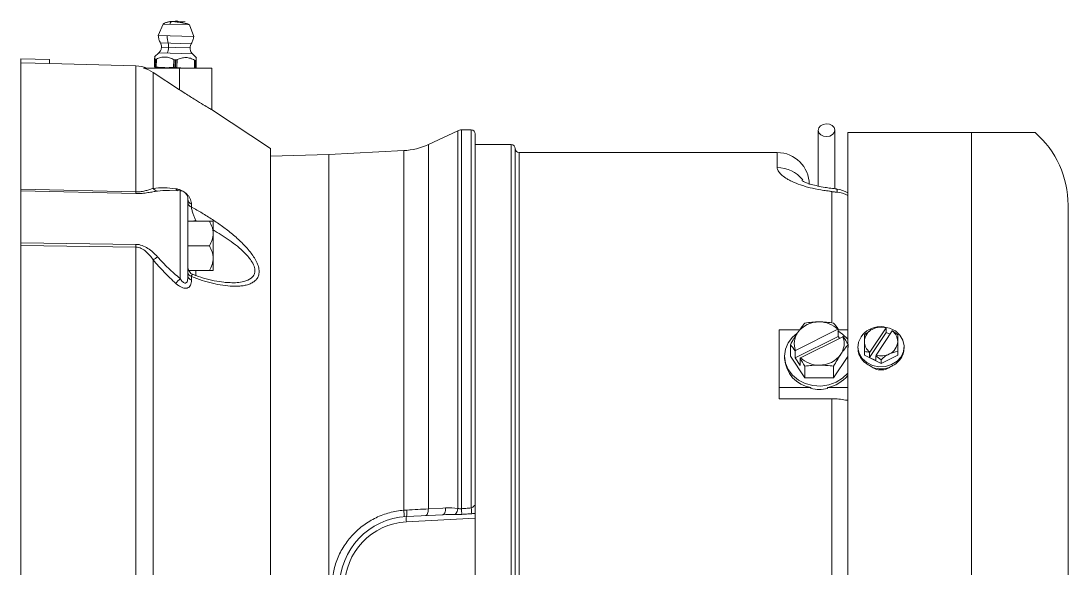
# Paper-space layout '_Back' of a CAD drawing. Header units: inches. Extents: x -10 to 13, y -4.5 to 6.2.
# Drawn here: x 5.16 to 13.03, y 0.14 to 4.25 of the extents above; entities that cross this region are included whole.
import ezdxf

# ---------------------------------------------------------------- set-up
doc = ezdxf.new("R2010")
doc.units = ezdxf.units.IN
doc.header["$MEASUREMENT"] = 0

psp = doc.layouts.new('_Back')

# ---------------------------------------------------------------- linework, layer by layer
at = {"color": 7, "linetype": 'Continuous', "lineweight": 15}
for p, q in [((6.2264, 4.2296), (6.1892, 4.1442)), ((6.4559, 4.1372), (6.4233, 4.2245)), ((6.1892, 4.1442), (6.4559, 4.1372)), ((6.1932, 4.0145), (6.1613, 3.9842)), ((5.1565, 2.9886), (5.1565, 3.9691)), ((5.3715, 3.9635), (5.1565, 3.9691)), ((5.3715, 3.9334), (5.1565, 3.939)), ((5.3715, 3.9334), (5.3715, 3.9635)), ((6.1615, 3.9675), (6.16, 3.9082)), ((6.1625, 3.9085), (6.164, 3.9652)), ((6.167, 3.9651), (6.164, 3.9652)), ((6.167, 3.9651), (6.1656, 3.9085)), ((6.1727, 3.9079), (6.1743, 3.9672)), ((6.3052, 3.9638), (6.3036, 3.9044)), ((6.3133, 3.9046), (6.3148, 3.9613)), ((6.3209, 3.9611), (6.3148, 3.9613)), ((6.3209, 3.9611), (6.3195, 3.9044)), ((6.3291, 3.9038), (6.3307, 3.9631)), ((6.4754, 3.976), (6.4452, 4.0079)), ((6.4616, 3.9597), (6.4601, 3.9003)), ((6.4672, 3.9006), (6.4687, 3.9572)), ((6.4718, 3.9572), (6.4687, 3.9572)), ((6.4718, 3.9572), (6.4703, 3.9005)), ((6.4728, 3.9), (6.4743, 3.9593)), ((6.0202, 3.9165), (5.3715, 3.9335)), ((6.0768, 3.9), (6.5915, 3.9)), ((6.1511, 2.9957), (6.1511, 3.867)), ((6.348, 3.7375), (6.1511, 3.867)), ((6.1593, 3.9051), (6.1728, 3.9022)), ((6.1625, 3.9085), (6.1656, 3.9085)), ((6.1727, 3.9023), (6.1783, 3.9)), ((6.2045, 3.9014), (6.2585, 3.9)), ((6.3195, 3.9044), (6.3133, 3.9046)), ((6.348, 3.7375), (6.348, 3.9)), ((6.4703, 3.9005), (6.4672, 3.9006)), ((6.5915, 3.5874), (6.5915, 3.9)), ((7.0315, 3.2963), (6.5887, 3.5876)), ((8.4415, 3.4294), (8.219, 3.3256)), ((8.5415, 3.435), (8.4669, 3.435)), ((8.5715, 0.6048), (8.5715, 3.405)), ((11.149, 3.4329), (11.149, 3.0126)), ((11.274, 2.9931), (11.274, 3.4329)), ((11.3715, 1.8295), (11.3715, 3.4159)), ((11.3715, 3.4159), (12.3015, 3.4159)), ((8.8415, 3.325), (8.5715, 3.325)), ((7.0315, 3.2963), (7.0315, -3.2868)), ((7.4715, 3.25), (7.0315, 3.2385)), ((8.0339, 3.2795), (7.4715, 3.25)), ((7.4715, -3.25), (7.4715, 3.25)), ((8.8715, -3.295), (8.8715, 3.295)), ((10.8415, 3.265), (8.9015, 3.265)), ((5.1565, 2.9886), (6.0202, 2.9686)), ((6.0202, 2.957), (5.1565, 2.9772)), ((5.1565, 2.9772), (5.1565, 2.5861)), ((6.3531, 2.9778), (6.272, 2.9799)), ((6.4115, 2.9178), (6.4115, 2.3373)), ((6.4385, 2.876), (6.4385, 2.8543)), ((13.0274, 2.87), (13.0274, -2.87)), ((6.5728, 2.7488), (6.4115, 2.7488)), ((6.6015, 2.7488), (6.6015, 2.3778)), ((5.1565, 2.5861), (6.0202, 2.5752)), ((5.1565, -2.566), (5.1565, 2.566)), ((6.0202, 2.5546), (5.1565, 2.566)), ((6.0202, -2.5546), (6.0202, 2.5546)), ((6.5728, 2.5633), (6.4115, 2.5633)), ((6.1511, -1.7126), (6.1511, 2.4586)), ((6.5728, 2.3778), (6.4177, 2.3778)), ((6.4385, 2.3328), (6.4385, 2.306)), ((10.8555, 1.9316), (10.8555, 1.4149)), ((11.009, 1.9316), (10.8555, 1.9316)), ((10.979, 1.7785), (11.2972, 1.9376)), ((11.3005, 1.9381), (11.3005, 1.8837)), ((11.3715, 1.9316), (11.3005, 1.9316)), ((11.4967, 1.894), (11.4967, 1.743)), ((11.5358, 1.726), (11.6608, 1.9135)), ((11.5373, 1.7652), (11.6594, 1.9482)), ((11.5841, 1.7418), (11.7061, 1.9249)), ((11.6608, 1.9488), (11.6608, 1.9135)), ((11.6608, 1.9135), (11.6891, 1.8993)), ((11.7467, 1.743), (11.7467, 1.894)), ((10.9404, 1.7349), (10.9404, 1.8215)), ((10.9758, 1.7213), (11.3005, 1.8837)), ((11.3347, 1.8813), (11.0165, 1.7222)), ((11.3103, 1.8691), (11.3005, 1.8837)), ((11.3734, 1.8035), (11.3734, 1.8215)), ((10.8969, 1.7349), (10.8969, 1.7171)), ((10.9404, 1.7349), (11.0486, 1.5725)), ((10.9758, 1.7213), (10.9758, 1.7758)), ((11.2652, 1.5725), (11.3715, 1.7321)), ((11.3715, 1.8006), (11.3734, 1.8035)), ((11.3715, -3.5959), (11.3715, 1.8006)), ((11.4477, 1.8055), (11.4477, 1.7961)), ((11.6217, 1.6805), (11.4967, 1.743)), ((11.5373, 1.7652), (11.5358, 1.7613)), ((11.5358, 1.7613), (11.5358, 1.726)), ((11.5841, 1.7418), (11.5826, 1.7379)), ((11.5826, 1.7026), (11.5826, 1.7379)), ((11.6217, 1.6805), (11.7467, 1.743)), ((11.7957, 1.7961), (11.7957, 1.8055)), ((10.9758, 1.7213), (11.0133, 1.6651)), ((11.0133, 1.7195), (11.0133, 1.6651)), ((11.0486, 1.5725), (11.0486, 1.6592)), ((11.2652, 1.5725), (11.2652, 1.6592)), ((11.5358, 1.726), (11.5826, 1.7026)), ((11.6217, 1.7065), (11.6217, 1.6805)), ((11.094, 1.4986), (10.8555, 1.4986)), ((11.0486, 1.5725), (11.2652, 1.5725)), ((11.094, 1.4914), (11.094, 1.4986)), ((11.2198, 1.4986), (11.2198, 1.4914)), ((11.3715, 1.4986), (11.2198, 1.4986)), ((10.8555, 1.4149), (11.2515, 1.4149)), ((11.2515, -3.2551), (11.2515, 1.4149)), ((11.3554, 1.4036), (11.3715, 1.4036)), ((8.5715, -0.5535), (8.5715, 0.5535)), ((8.0538, 0.5293), (8.3267, 0.5436)), ((8.5715, 0.5165), (8.0538, 0.4893))]:
    psp.add_line(p, q, dxfattribs=at)
at = {"color": 8, "linetype": 'Continuous', "lineweight": 15}
for p, q in [((6.4233, 4.2245), (6.2264, 4.2296)), ((6.4452, 4.0079), (6.1932, 4.0145)), ((6.2051, 4.0892), (6.4372, 4.0831)), ((6.4281, 4.0523), (6.2125, 4.0579)), ((6.0202, 2.9686), (6.0202, 3.9165)), ((8.4415, 0.5908), (8.4415, 3.4294)), ((8.4669, 0.5881), (8.4669, 3.435)), ((8.5415, 0.5945), (8.5415, 3.435)), ((12.3015, -3.5959), (12.3015, 3.4159)), ((8.219, 0.5871), (8.219, 3.3256)), ((8.8415, -3.325), (8.8415, 3.325)), ((8.0339, 0.5773), (8.0339, 3.2795)), ((8.9015, -3.265), (8.9015, 3.265)), ((10.8415, 3.152), (10.8415, 3.265)), ((6.3531, 2.3187), (6.3531, 2.9778)), ((11.2515, 1.9896), (11.2515, 2.9704)), ((11.2915, 2.9904), (11.2915, 2.9682)), ((6.4699, 2.3778), (6.4699, 2.3386))]:
    psp.add_line(p, q, dxfattribs=at)
at = {"color": 7, "linetype": 'Continuous', "lineweight": 15, "flags": 128}
for points in [[(11.2539, 3.4682), (11.2683, 3.453), (11.274, 3.4348), (11.2701, 3.4163), (11.2574, 3.4003), (11.2376, 3.3893), (11.2139, 3.385), (11.1898, 3.3879), (11.1691, 3.3977), (11.1547, 3.4129), (11.149, 3.4311), (11.1529, 3.4496), (11.1656, 3.4655), (11.1854, 3.4765), (11.2091, 3.4809), (11.2332, 3.4779), (11.2539, 3.4682)], [(10.9909, 1.9082), (10.9569, 1.8788), (10.9242, 1.8353), (10.9038, 1.7865), (10.8969, 1.7349), (10.9038, 1.6833), (10.9242, 1.6345), (10.9569, 1.591), (11.0003, 1.5552), (11.052, 1.5289), (11.1092, 1.5136), (11.169, 1.51), (11.2282, 1.5184), (11.2835, 1.5383), (11.3322, 1.5686), (11.3715, 1.6078), (11.3715, 1.6078)], [(11.3715, 1.862), (11.3322, 1.9012), (11.2972, 1.9245)], [(11.631, 1.956), (11.6382, 1.9555), (11.6864, 1.9454), (11.7293, 1.924), (11.7634, 1.8929), (11.7861, 1.8548), (11.7955, 1.8127), (11.7908, 1.77), (11.7724, 1.7302), (11.7418, 1.6965), (11.7014, 1.6716), (11.6546, 1.6575), (11.6052, 1.6555), (11.557, 1.6656), (11.5142, 1.6871), (11.48, 1.7181), (11.4573, 1.7562), (11.4479, 1.7983), (11.4526, 1.841), (11.471, 1.8809)], [(11.6362, 1.6398), (11.6217, 1.6387), (11.6072, 1.6398)], [(8.219, 0.5871), (8.2184, 0.577), (8.217, 0.5675), (8.2149, 0.5589), (8.2122, 0.5515), (8.2089, 0.5454), (8.2052, 0.5408), (8.2011, 0.5379), (8.1968, 0.5368)], [(8.219, 0.5871), (8.3277, 0.5928), (8.3489, 0.594)], [(8.3489, 0.594), (8.3482, 0.5839), (8.3469, 0.5744), (8.3448, 0.5658), (8.3421, 0.5583), (8.3388, 0.5522), (8.335, 0.5476), (8.331, 0.5447), (8.3267, 0.5436)]]:
    psp.add_lwpolyline(points, dxfattribs=at)
at = {"color": 7, "linetype": 'Continuous', "lineweight": 15}
for centre, radius, start, end in [((6.3243, 4.207), 0.047, 61.79515, 115.20485), ((6.0137, 3.6666), 0.25, 69.03192, 88.5), ((8.4669, 3.375), 0.06, 90, 115), ((8.5415, 3.405), 0.03, 0, 90), ((12.3015, 2.87), 0.7259, 0, 48.76047), ((8.0077, 3.7788), 0.5, 273, 295), ((8.8415, 3.295), 0.03, 0, 90), ((8.9015, 3.295), 0.03, 180, 270), ((10.8415, 3.025), 0.24, 0, 90), ((6.1915, 3.0232), 0.0489, 214.28261, 259.40116), ((11.3315, 3.2372), 0.25, 260.05607, 260.7931), ((6.5419, 2.9628), 0.5217, 179.36547, 180.63453), ((6.3515, 2.9178), 0.06, 0, 88.5), ((6.4568, 2.9176), 0.0454, 183.0814, 246.21393), ((11.2515, 2.7437), 0.25, 61.3146, 80.7931), ((11.2529, 2.7041), 0.267, 63.62094, 81.68312), ((6.4565, 2.8956), 0.0451, 183.20157, 246.50083), ((7.7025, 2.5649), 1.6823, 179.65078, 180.34922), ((5.946, 2.777), 0.3787, 302.78186, 308.63466), ((6.4715, 2.4043), 0.06, 180.00247, 249.76487), ((6.449, 2.3691), 0.0378, 187.00158, 253.86119), ((6.6774, 2.0163), 0.4434, 137.01117, 143.35045), ((6.4487, 2.3421), 0.0375, 187.25506, 254.2631), ((11.1525, 1.7982), 0.1942, 88.69497, 144.43513), ((11.1594, 1.7913), 0.201, 46.70118, 90.70913), ((11.1131, 1.8301), 0.1437, 145.65502, 201.03819), ((11.6174, 1.7759), 0.1801, 91.60734, 144.36836), ((11.6034, 1.8416), 0.1067, 114.44788, 178.17199), ((11.6686, 1.7199), 0.2446, 116.55941, 134.63618), ((11.6298, 1.8091), 0.1476, 93.14954, 118.57317), ((11.6218, 1.8113), 0.142, 74.65766, 116.15598), ((11.6183, 1.8365), 0.1201, 69.23714, 88.35213), ((11.6696, 1.9219), 0.0283, 108.18907, 111.36869), ((11.7164, 1.8985), 0.0283, 108.18907, 111.36869), ((11.6443, 1.8432), 0.1024, 1.01533, 52.8814), ((11.5787, 1.7245), 0.2387, 45.24459, 57.30334), ((11.2007, 1.8298), 0.1437, 325.65502, 21.03819), ((11.5991, 1.8468), 0.1024, 181.01533, 232.8814), ((11.64, 1.8484), 0.1067, 294.44788, 358.17199), ((11.1613, 1.8617), 0.1942, 268.69497, 324.43513), ((11.4933, 1.649), 0.1201, 69.23714, 88.35213), ((11.4537, 1.537), 0.2387, 45.24459, 57.30334), ((11.6216, 1.8787), 0.142, 254.65766, 296.15598), ((11.7936, 1.5324), 0.2446, 116.55941, 134.63618), ((11.7548, 1.6216), 0.1476, 93.14954, 118.57317), ((11.13, 1.7292), 0.2334, 182.9809, 261.13023), ((11.1544, 1.8685), 0.201, 226.70118, 270.70913), ((11.1679, 1.7565), 0.2631, 281.3877, 320.72629), ((11.6217, 1.8381), 0.1988, 251.98692, 289.50832), ((11.1569, 1.7837), 0.2989, 257.85363, 282.14637), ((7.7301, 0.5401), 0.3061, 357.735, 6.96914), ((7.9255, 0.5611), 0.1321, 346.06993, 7.64497), ((8.361, 0.6005), 0.0811, 316.95464, 353.10297), ((10.3774, 0.7609), 1.9183, 185.16969, 186.43072), ((10.3971, 0.7515), 1.8623, 184.83442, 186.17821), ((8.0815, 0), 0.53, 93, 267), ((8.0794, 0), 0.49, 93, 267), ((8.2452, 0.5093), 0.1925, 174.04331, 185.95669)]:
    psp.add_arc(centre, radius, start, end, dxfattribs=at)
at = {"color": 8, "linetype": 'Continuous', "lineweight": 15}
for centre, radius, start, end in [((10.8428, 2.9094), 0.2425, 38.33425, 90.30966), ((6.3579, 3.0113), 0.0405, 206.69508, 234.6002), ((6.4706, 2.6391), 0.1136, 90.32866, 105.01238)]:
    psp.add_arc(centre, radius, start, end, dxfattribs=at)
at = {"color": 7, "linetype": 'Continuous', "lineweight": 15}
for points, knots in [([(6.2924, 4.2499), (6.2866, 4.2497), (6.2772, 4.2494), (6.2646, 4.2472), (6.2543, 4.2448), (6.2445, 4.2417), (6.2359, 4.238), (6.2292, 4.2339), (6.2273, 4.2311), (6.2264, 4.2296)], [0, 0, 0, 0, 0.174801, 0.27938, 0.396693, 0.527527, 0.672142, 0.830077, 1, 1, 1, 1]), ([(6.2924, 4.2499), (6.2892, 4.2499), (6.2855, 4.248), (6.2794, 4.2402), (6.277, 4.2344), (6.2756, 4.2283)], [0, 0, 0, 0, 0.5, 0.5, 1, 1, 1, 1]), ([(6.4221, 4.2253), (6.4208, 4.2266), (6.418, 4.2294), (6.4024, 4.2337), (6.3802, 4.2381), (6.3556, 4.2421), (6.3329, 4.2454), (6.3146, 4.2478), (6.3011, 4.2494), (6.2951, 4.2497), (6.2924, 4.2499)], [0, 0, 0, 0, 0.137438, 0.305869, 0.466418, 0.611563, 0.737133, 0.842409, 0.929087, 1, 1, 1, 1]), ([(6.3584, 4.2481), (6.3631, 4.248), (6.3682, 4.2479), (6.3779, 4.2476), (6.3826, 4.2475), (6.3895, 4.2473), (6.3917, 4.2473), (6.391, 4.2473), (6.388, 4.2474), (6.377, 4.2476), (6.3691, 4.2478), (6.3515, 4.2483), (6.342, 4.2486), (6.3246, 4.249), (6.3166, 4.2492), (6.3029, 4.2496), (6.2972, 4.2497), (6.2924, 4.2499)], [0, 0, 0, 0, 0.125, 0.125, 0.25, 0.25, 0.375, 0.375, 0.5, 0.5, 0.625, 0.625, 0.75, 0.75, 0.875, 0.875, 1, 1, 1, 1]), ([(6.1892, 4.1442), (6.1904, 4.1346), (6.1927, 4.1154), (6.2009, 4.0979), (6.2051, 4.0892)], [0, 0, 0, 0, 0.5, 1, 1, 1, 1]), ([(6.4372, 4.0831), (6.4418, 4.0916), (6.451, 4.1086), (6.4543, 4.1277), (6.4559, 4.1372)], [0, 0, 0, 0, 0.5, 1, 1, 1, 1]), ([(6.2125, 4.0579), (6.2122, 4.0539), (6.2115, 4.0457), (6.2075, 4.034), (6.2014, 4.0232), (6.1958, 4.0172), (6.193, 4.0143)], [0, 0, 0, 0, 0.247632, 0.500116, 0.75254, 1, 1, 1, 1]), ([(6.2051, 4.0892), (6.2073, 4.0842), (6.2119, 4.0743), (6.2123, 4.0634), (6.2125, 4.0579)], [0, 0, 0, 0, 0.5, 1, 1, 1, 1]), ([(6.2562, 4.0128), (6.2591, 4.0183), (6.2617, 4.0252), (6.2652, 4.0404), (6.2662, 4.0486), (6.2664, 4.0565)], [0, 0, 0, 0, 0.5, 0.5, 1, 1, 1, 1]), ([(6.4281, 4.0523), (6.4286, 4.0577), (6.4296, 4.0686), (6.4347, 4.0783), (6.4372, 4.0831)], [0, 0, 0, 0, 0.5, 1, 1, 1, 1]), ([(6.4452, 4.0079), (6.4426, 4.0109), (6.4373, 4.0172), (6.4319, 4.0283), (6.4285, 4.0401), (6.4282, 4.0483), (6.4281, 4.0523)], [0, 0, 0, 0, 0.2475749, 0.5, 0.7524252, 1, 1, 1, 1]), ([(6.1619, 3.9836), (6.1619, 3.9821), (6.1618, 3.9801), (6.1616, 3.97), (6.1615, 3.9675)], [0, 0, 0, 0, 0.757497, 1, 1, 1, 1]), ([(6.1743, 3.9672), (6.1848, 3.9722), (6.1955, 3.9762), (6.212, 3.9803), (6.2175, 3.9813), (6.2288, 3.9827), (6.2345, 3.9829), (6.2515, 3.9825), (6.2626, 3.9805), (6.2842, 3.974), (6.2949, 3.9693), (6.3052, 3.9638)], [0, 0, 0, 0, 0.25, 0.25, 0.375, 0.375, 0.5, 0.5, 0.75, 0.75, 1, 1, 1, 1]), ([(6.3307, 3.9631), (6.3412, 3.9681), (6.3519, 3.9721), (6.3684, 3.9762), (6.3739, 3.9773), (6.3852, 3.9786), (6.3909, 3.9788), (6.4079, 3.9784), (6.419, 3.9765), (6.4406, 3.9699), (6.4513, 3.9652), (6.4616, 3.9597)], [0, 0, 0, 0, 0.25, 0.25, 0.375, 0.375, 0.5, 0.5, 0.75, 0.75, 1, 1, 1, 1]), ([(6.4743, 3.9593), (6.4746, 3.9693), (6.4749, 3.9803), (6.4748, 3.9758), (6.4748, 3.9754)], [0, 0, 0, 0, 0.909729, 1, 1, 1, 1]), ([(6.5886, 3.5874), (6.5891, 3.5871), (6.5904, 3.5864), (6.5683, 3.5994), (6.5271, 3.6241), (6.4661, 3.6616), (6.4033, 3.7014), (6.3623, 3.7282), (6.348, 3.7375)], [0, 0, 0, 0, 0.09766, 0.270549, 0.450522, 0.649728, 0.877818, 1, 1, 1, 1]), ([(12.3015, 3.4159), (12.3214, 3.4159), (12.3671, 3.4159), (12.4481, 3.4159), (12.5259, 3.4159), (12.5918, 3.4159), (12.6591, 3.4159), (12.7175, 3.4159), (12.7573, 3.4159), (12.7743, 3.4159), (12.7839, 3.4159), (12.78, 3.4159), (12.78, 3.4159)], [0, 0, 0, 0, 0.045295, 0.104076, 0.199322, 0.281355, 0.365417, 0.538729, 0.715926, 0.857605, 0.999941, 1, 1, 1, 1]), ([(11.2515, 2.9704), (11.2518, 2.9706), (11.2521, 2.9708), (11.2524, 2.9711), (11.2523, 2.9713), (11.2517, 2.9719), (11.2509, 2.9722), (11.2486, 2.9728), (11.2468, 2.9732), (11.2416, 2.9741), (11.2379, 2.9746), (11.2271, 2.9761), (11.2198, 2.977), (11.198, 2.9799), (11.1836, 2.982), (11.1411, 2.9888), (11.1137, 2.9944), (11.0749, 3.004), (11.0623, 3.0074), (11.0382, 3.0145), (11.0266, 3.0182), (10.9932, 3.0298), (10.9728, 3.038), (10.9451, 3.0511), (10.9363, 3.0555), (10.92, 3.0644), (10.9125, 3.0689), (10.8914, 3.0824), (10.8796, 3.0915), (10.8605, 3.1097), (10.8534, 3.1186), (10.8439, 3.1357), (10.8415, 3.144), (10.8415, 3.152)], [0, 0, 0, 0, 0.001953, 0.001953, 0.003906, 0.003906, 0.007812, 0.007812, 0.015625, 0.015625, 0.03125, 0.03125, 0.0625, 0.0625, 0.125, 0.125, 0.25, 0.25, 0.3125, 0.3125, 0.375, 0.375, 0.5, 0.5, 0.5625, 0.5625, 0.625, 0.625, 0.75, 0.75, 0.875, 0.875, 1, 1, 1, 1]), ([(6.0202, 2.9686), (6.0274, 2.9684), (6.0345, 2.9686), (6.0482, 2.9696), (6.0549, 2.9704), (6.0741, 2.9734), (6.0854, 2.976), (6.1066, 2.9817), (6.1164, 2.9847), (6.1345, 2.9904), (6.143, 2.9931), (6.1511, 2.9957)], [0, 0, 0, 0, 0.125, 0.125, 0.25, 0.25, 0.5, 0.5, 0.75, 0.75, 1, 1, 1, 1]), ([(6.1511, 2.9957), (6.1771, 2.9998), (6.2045, 3.0013), (6.2615, 3.0001), (6.2911, 2.9974), (6.3217, 2.9931)], [0, 0, 0, 0, 0.5, 0.5, 1, 1, 1, 1]), ([(6.3217, 2.9931), (6.3282, 2.9922), (6.3349, 2.9907), (6.3488, 2.9864), (6.3561, 2.9836), (6.3707, 2.9766), (6.3781, 2.9722), (6.3887, 2.9647), (6.3921, 2.9621), (6.3989, 2.9564), (6.4021, 2.9534), (6.4112, 2.9443), (6.4166, 2.9377), (6.4253, 2.9246), (6.4288, 2.918), (6.4366, 2.8989), (6.4385, 2.887), (6.4385, 2.876)], [0, 0, 0, 0, 0.125, 0.125, 0.25, 0.25, 0.375, 0.375, 0.4375, 0.4375, 0.5, 0.5, 0.625, 0.625, 0.75, 0.75, 1, 1, 1, 1]), ([(11.2882, 2.991), (11.2879, 2.991), (11.2811, 2.9925), (11.2661, 2.9943), (11.2369, 2.9979), (11.1947, 3.0034), (11.1447, 3.0128), (11.0974, 3.0252), (11.061, 3.0379), (11.0382, 3.048), (11.0264, 3.0548), (11.0262, 3.055), (11.0261, 3.0551)], [0, 0, 0, 0, 0.001762, 0.051035, 0.111404, 0.222992, 0.378581, 0.529464, 0.680477, 0.807837, 0.926127, 1, 1, 1, 1]), ([(6.1825, 2.9752), (6.1718, 2.9736), (6.1605, 2.9717), (6.1367, 2.9677), (6.1241, 2.9656), (6.0972, 2.9616), (6.083, 2.9598), (6.0524, 2.9572), (6.0366, 2.9566), (6.0202, 2.957)], [0, 0, 0, 0, 0.25, 0.25, 0.5, 0.5, 0.75, 0.75, 1, 1, 1, 1]), ([(11.2911, 2.9681), (11.2906, 2.9678), (11.2898, 2.9678), (11.2882, 2.9678), (11.2874, 2.9678), (11.285, 2.9678), (11.2833, 2.9679), (11.2783, 2.9682), (11.2749, 2.9684), (11.2682, 2.9689), (11.2648, 2.9691), (11.2581, 2.9697), (11.2547, 2.97), (11.2515, 2.9704)], [0, 0, 0, 0, 0.0625, 0.0625, 0.125, 0.125, 0.25, 0.25, 0.5, 0.5, 0.75, 0.75, 1, 1, 1, 1]), ([(6.4385, 2.8543), (6.4649, 2.8404), (6.4914, 2.8257), (6.5439, 2.7948), (6.5699, 2.7787), (6.6213, 2.745), (6.6468, 2.7275), (6.697, 2.6907), (6.7218, 2.6715), (6.7705, 2.6309), (6.7942, 2.6098), (6.8277, 2.5768), (6.8385, 2.5656), (6.8595, 2.5425), (6.8697, 2.5306), (6.8888, 2.5065), (6.8977, 2.4943), (6.9098, 2.4757), (6.9136, 2.4695), (6.9208, 2.4569), (6.9242, 2.4505), (6.9334, 2.4315), (6.9383, 2.419), (6.9433, 2.4005), (6.9446, 2.3943), (6.9464, 2.3824), (6.9473, 2.3709), (6.9466, 2.36), (6.945, 2.3494), (6.9437, 2.3443), (6.9389, 2.3298), (6.9341, 2.3213), (6.9222, 2.3061), (6.9149, 2.2995), (6.8989, 2.2881), (6.8901, 2.2833), (6.8711, 2.2753), (6.861, 2.2719), (6.84, 2.2667), (6.8291, 2.2647), (6.8067, 2.2617), (6.7952, 2.2608), (6.7717, 2.2599), (6.7596, 2.2599), (6.7231, 2.2612), (6.6982, 2.2636), (6.6478, 2.2711), (6.6222, 2.2762), (6.5703, 2.2887), (6.544, 2.2961), (6.4914, 2.3129), (6.465, 2.3224), (6.4385, 2.3328)], [0, 0, 0, 0, 0.0625, 0.0625, 0.125, 0.125, 0.1875, 0.1875, 0.25, 0.25, 0.3125, 0.3125, 0.34375, 0.34375, 0.375, 0.375, 0.40625, 0.40625, 0.421875, 0.421875, 0.4375, 0.4375, 0.46875, 0.46875, 0.484375, 0.484375, 0.5, 0.515625, 0.515625, 0.53125, 0.53125, 0.5625, 0.5625, 0.59375, 0.59375, 0.625, 0.625, 0.65625, 0.65625, 0.6875, 0.6875, 0.71875, 0.71875, 0.75, 0.75, 0.8125, 0.8125, 0.875, 0.875, 0.9375, 0.9375, 1, 1, 1, 1]), ([(6.4385, 2.8543), (6.4386, 2.8512), (6.439, 2.8475), (6.4404, 2.8393), (6.4413, 2.8348), (6.4446, 2.8214), (6.4474, 2.812), (6.4534, 2.7941), (6.4566, 2.7853), (6.4632, 2.7685), (6.4665, 2.7605), (6.4699, 2.7526)], [0, 0, 0, 0, 0.125, 0.125, 0.25, 0.25, 0.5, 0.5, 0.75, 0.75, 1, 1, 1, 1]), ([(6.5728, 2.7488), (6.5812, 2.7342), (6.5883, 2.7193), (6.596, 2.6962), (6.598, 2.6884), (6.6008, 2.6724), (6.6015, 2.6641), (6.6015, 2.656)], [0, 0, 0, 0, 0.5, 0.5, 0.75, 0.75, 1, 1, 1, 1]), ([(6.6015, 2.7488), (6.6015, 2.7488), (6.5986, 2.7488), (6.5909, 2.7488), (6.5878, 2.7488), (6.5808, 2.7488), (6.5769, 2.7488), (6.5728, 2.7488)], [0, 0, 0, 0, 0.5, 0.5, 0.75, 0.75, 1, 1, 1, 1]), ([(6.6015, 2.656), (6.6015, 2.6399), (6.5987, 2.624), (6.5884, 2.5927), (6.5812, 2.5778), (6.5728, 2.5633)], [0, 0, 0, 0, 0.5, 0.5, 1, 1, 1, 1]), ([(6.0202, 2.5752), (6.0366, 2.5749), (6.0523, 2.5719), (6.0829, 2.5611), (6.0971, 2.5536), (6.1241, 2.5361), (6.1368, 2.5261), (6.1605, 2.5047), (6.1718, 2.4932), (6.1825, 2.4812)], [0, 0, 0, 0, 0.25, 0.25, 0.5, 0.5, 0.75, 0.75, 1, 1, 1, 1]), ([(6.1511, 2.4586), (6.143, 2.4701), (6.1345, 2.4811), (6.1164, 2.5021), (6.1067, 2.5121), (6.0855, 2.5303), (6.0741, 2.5383), (6.0549, 2.5475), (6.0483, 2.55), (6.0346, 2.5536), (6.0274, 2.5546), (6.0202, 2.5546)], [0, 0, 0, 0, 0.25, 0.25, 0.5, 0.5, 0.75, 0.75, 0.875, 0.875, 1, 1, 1, 1]), ([(6.5728, 2.5633), (6.5812, 2.5487), (6.5883, 2.5338), (6.596, 2.5107), (6.598, 2.5029), (6.6008, 2.4869), (6.6015, 2.4786), (6.6015, 2.4705)], [0, 0, 0, 0, 0.5, 0.5, 0.75, 0.75, 1, 1, 1, 1]), ([(6.3217, 2.281), (6.2911, 2.3085), (6.2615, 2.3369), (6.2045, 2.396), (6.1771, 2.4266), (6.1511, 2.4586)], [0, 0, 0, 0, 0.5, 0.5, 1, 1, 1, 1]), ([(6.1825, 2.4812), (6.2087, 2.4517), (6.2361, 2.4236), (6.2931, 2.3696), (6.3227, 2.3437), (6.3531, 2.3187)], [0, 0, 0, 0, 0.5, 0.5, 1, 1, 1, 1]), ([(6.6015, 2.4705), (6.6015, 2.4544), (6.5987, 2.4385), (6.5884, 2.4072), (6.5812, 2.3923), (6.5728, 2.3778)], [0, 0, 0, 0, 0.5, 0.5, 1, 1, 1, 1]), ([(6.6015, 2.3778), (6.6015, 2.3778), (6.5986, 2.3778), (6.5909, 2.3778), (6.5878, 2.3778), (6.5808, 2.3778), (6.5769, 2.3778), (6.5728, 2.3778)], [0, 0, 0, 0, 0.5, 0.5, 0.75, 0.75, 1, 1, 1, 1]), ([(6.4385, 2.306), (6.4385, 2.2991), (6.438, 2.2925), (6.4358, 2.2799), (6.4341, 2.2739), (6.4288, 2.2631), (6.4254, 2.2584), (6.4166, 2.2507), (6.4114, 2.248), (6.4023, 2.2458), (6.399, 2.2454), (6.3923, 2.2452), (6.3889, 2.2455), (6.3818, 2.2466), (6.3781, 2.2474), (6.3708, 2.2497), (6.3672, 2.2511), (6.3562, 2.256), (6.3489, 2.2602), (6.335, 2.2697), (6.3282, 2.2752), (6.3217, 2.281)], [0, 0, 0, 0, 0.125, 0.125, 0.25, 0.25, 0.375, 0.375, 0.5, 0.5, 0.5625, 0.5625, 0.625, 0.625, 0.6875, 0.6875, 0.75, 0.75, 0.875, 0.875, 1, 1, 1, 1]), ([(6.3531, 2.3187), (6.3559, 2.314), (6.3589, 2.3095), (6.3653, 2.3011), (6.3688, 2.2971), (6.3763, 2.2901), (6.3803, 2.2872), (6.3866, 2.2846), (6.3887, 2.2841), (6.3929, 2.284), (6.3948, 2.2844), (6.4002, 2.2869), (6.4029, 2.2904), (6.4069, 2.2983), (6.4082, 2.3028), (6.411, 2.317), (6.4115, 2.3271), (6.4115, 2.3373)], [0, 0, 0, 0, 0.125, 0.125, 0.25, 0.25, 0.375, 0.375, 0.4375, 0.4375, 0.5, 0.5, 0.625, 0.625, 0.75, 0.75, 1, 1, 1, 1]), ([(6.7215, 2.2882), (6.7081, 2.2887), (6.6725, 2.2899), (6.6077, 2.301), (6.5307, 2.3198), (6.4772, 2.339), (6.4512, 2.3483)], [0, 0, 0, 0, 0.161767, 0.42879, 0.723195, 1, 1, 1, 1]), ([(11.1569, 1.9923), (11.1477, 1.9923), (11.1385, 1.9921), (11.1202, 1.9913), (11.1112, 1.9908), (11.0841, 1.9886), (11.0663, 1.9865), (11.0486, 1.9839)], [0, 0, 0, 0, 0.25, 0.25, 0.5, 0.5, 1, 1, 1, 1]), ([(10.9945, 1.9111), (10.9899, 1.9042), (10.9853, 1.8971), (10.9762, 1.8826), (10.9716, 1.8753), (10.9581, 1.8528), (10.9492, 1.8373), (10.9404, 1.8215)], [0, 0, 0, 0, 0.25, 0.25, 0.5, 0.5, 1, 1, 1, 1]), ([(11.3193, 1.7487), (11.3239, 1.7556), (11.3285, 1.7623), (11.3376, 1.7753), (11.3421, 1.7815), (11.3557, 1.7996), (11.3646, 1.8108), (11.3734, 1.8215)], [0, 0, 0, 0, 0.25, 0.25, 0.5, 0.5, 1, 1, 1, 1]), ([(11.4501, 1.7961), (11.4496, 1.7885), (11.4478, 1.7641), (11.4659, 1.7239), (11.4997, 1.6829), (11.532, 1.6661), (11.5474, 1.6581)], [0, 0, 0, 0, 0.133257, 0.431487, 0.729891, 1, 1, 1, 1]), ([(11.6952, 1.6578), (11.7038, 1.6618), (11.7296, 1.6739), (11.7646, 1.705), (11.7915, 1.7496), (11.7936, 1.7814), (11.7946, 1.7963)], [0, 0, 0, 0, 0.147338, 0.444336, 0.741556, 1, 1, 1, 1]), ([(11.1569, 1.6675), (11.1661, 1.6675), (11.1753, 1.6673), (11.1936, 1.6666), (11.2026, 1.666), (11.2297, 1.6638), (11.2475, 1.6617), (11.2652, 1.6592)], [0, 0, 0, 0, 0.25, 0.25, 0.5, 0.5, 1, 1, 1, 1]), ([(11.5474, 1.6581), (11.5522, 1.6539), (11.5575, 1.65), (11.5689, 1.6433), (11.575, 1.6404), (11.5938, 1.6334), (11.6075, 1.6309), (11.6282, 1.6309), (11.6349, 1.6315), (11.6483, 1.6338), (11.6549, 1.6356), (11.6676, 1.6402), (11.6736, 1.643), (11.685, 1.6497), (11.6904, 1.6536), (11.6952, 1.6578)], [0, 0, 0, 0, 0.125, 0.125, 0.25, 0.25, 0.5, 0.5, 0.625, 0.625, 0.75, 0.75, 0.875, 0.875, 1, 1, 1, 1]), ([(11.2515, 1.4149), (11.2695, 1.4149), (11.2872, 1.414), (11.3219, 1.4102), (11.339, 1.4073), (11.3554, 1.4036)], [0, 0, 0, 0, 0.5, 0.5, 1, 1, 1, 1]), ([(8.0339, -0.5773), (7.9975, -0.5742), (7.9619, -0.5678), (7.9096, -0.5536), (7.8923, -0.548), (7.8581, -0.5353), (7.8414, -0.5281), (7.7926, -0.5047), (7.7617, -0.4862), (7.7179, -0.4542), (7.7037, -0.4428), (7.6765, -0.4187), (7.6635, -0.4062), (7.6265, -0.3668), (7.6044, -0.3385), (7.5751, -0.2926), (7.566, -0.2768), (7.5495, -0.2446), (7.542, -0.2282), (7.522, -0.1781), (7.5118, -0.1434), (7.498, -0.0718), (7.4946, -0.0359), (7.4946, 0.0181), (7.4955, 0.0362), (7.499, 0.0722), (7.5016, 0.0904), (7.5119, 0.1438), (7.5221, 0.1783), (7.5421, 0.2285), (7.5496, 0.2449), (7.5663, 0.2773), (7.5754, 0.2931), (7.6045, 0.3387), (7.6267, 0.367), (7.6638, 0.4064), (7.6769, 0.4191), (7.7042, 0.4432), (7.7183, 0.4545), (7.7619, 0.4863), (7.7928, 0.5048), (7.8419, 0.5284), (7.8588, 0.5355), (7.8927, 0.5482), (7.9099, 0.5537), (7.962, 0.5678), (7.9975, 0.5742), (8.0339, 0.5773)], [0, 0, 0, 0, 0.0625, 0.0625, 0.09375, 0.09375, 0.125, 0.125, 0.1875, 0.1875, 0.21875, 0.21875, 0.25, 0.25, 0.3125, 0.3125, 0.34375, 0.34375, 0.375, 0.375, 0.4375, 0.4375, 0.5, 0.5, 0.53125, 0.53125, 0.5625, 0.5625, 0.625, 0.625, 0.65625, 0.65625, 0.6875, 0.6875, 0.75, 0.75, 0.78125, 0.78125, 0.8125, 0.8125, 0.875, 0.875, 0.90625, 0.90625, 0.9375, 0.9375, 1, 1, 1, 1]), ([(8.0565, 0.5787), (8.0847, 0.58), (8.1123, 0.5814), (8.1666, 0.5842), (8.1933, 0.5856), (8.219, 0.5871)], [0, 0, 0, 0, 0.5, 0.5, 1, 1, 1, 1]), ([(8.4415, 0.5908), (8.4453, 0.5895), (8.4493, 0.5884), (8.4578, 0.5872), (8.4624, 0.5873), (8.4669, 0.5881)], [0, 0, 0, 0, 0.5, 0.5, 1, 1, 1, 1]), ([(8.4669, 0.5881), (8.478, 0.5891), (8.4891, 0.5901), (8.5003, 0.591), (8.514, 0.5922), (8.5278, 0.5934), (8.5415, 0.5945)], [0, 0, 0, 0, 0.000851736, 0.000851736, 0.000851736, 0.001903169, 0.001903169, 0.001903169, 0.001903169]), ([(8.5457, 0.5511), (8.532, 0.5502), (8.5182, 0.5492), (8.5045, 0.5483), (8.4934, 0.5476), (8.4822, 0.5468), (8.4711, 0.5461)], [0, 0, 0, 0, 0.001049059, 0.001049059, 0.001049059, 0.001898795, 0.001898795, 0.001898795, 0.001898795]), ([(8.5415, 0.5945), (8.5461, 0.5957), (8.5498, 0.5985), (8.5564, 0.604), (8.5593, 0.607), (8.5633, 0.6106), (8.5646, 0.6117), (8.5671, 0.6132), (8.5682, 0.6136), (8.5701, 0.613), (8.5707, 0.6118), (8.5714, 0.6088), (8.5715, 0.6068), (8.5715, 0.6048)], [0, 0, 0, 0, 0.25, 0.25, 0.5, 0.5, 0.625, 0.625, 0.75, 0.75, 0.875, 0.875, 1, 1, 1, 1]), ([(8.5715, 0.5535), (8.5715, 0.5561), (8.5715, 0.5596), (8.5715, 0.5679), (8.5715, 0.5728), (8.5715, 0.583), (8.5715, 0.5885), (8.5715, 0.596), (8.5715, 0.5984), (8.5715, 0.6022), (8.5715, 0.6037), (8.5715, 0.6048)], [0, 0, 0, 0, 0.25, 0.25, 0.5, 0.5, 0.75, 0.75, 0.875, 0.875, 1, 1, 1, 1])]:
    psp.add_open_spline(points, degree=3, knots=knots, dxfattribs=at)
for points in [[(6.2559, 4.1425), (6.2563, 4.1234), (6.2588, 4.1043), (6.2631, 4.0877)], [(6.2664, 4.0565), (6.2667, 4.0672), (6.2655, 4.0783), (6.2631, 4.0877)], [(6.164, 3.9652), (6.1623, 3.9653), (6.1615, 3.9661), (6.1615, 3.9675)], [(6.1743, 3.9672), (6.1714, 3.9659), (6.1689, 3.9651), (6.167, 3.9651)], [(6.3148, 3.9613), (6.3113, 3.9614), (6.3079, 3.9623), (6.3052, 3.9638)], [(6.3307, 3.9631), (6.3278, 3.9618), (6.3245, 3.961), (6.3209, 3.9611)], [(6.4687, 3.9572), (6.4669, 3.9573), (6.4644, 3.9582), (6.4616, 3.9597)], [(6.4743, 3.9593), (6.4743, 3.9579), (6.4735, 3.9571), (6.4718, 3.9572)], [(6.1511, 3.867), (6.1281, 3.8821), (6.1034, 3.8931), (6.0768, 3.9)], [(6.1625, 3.9085), (6.1608, 3.9086), (6.16, 3.9085), (6.16, 3.9082)], [(6.1727, 3.9079), (6.1698, 3.9082), (6.1673, 3.9084), (6.1656, 3.9085)], [(6.3036, 3.9044), (6.2818, 3.903), (6.2381, 3.9018), (6.1945, 3.9053), (6.1727, 3.9079)], [(6.2452, 3.9), (6.245, 3.9001), (6.2447, 3.9003), (6.2445, 3.9004)], [(6.3133, 3.9046), (6.3099, 3.9047), (6.3066, 3.9046), (6.3036, 3.9044)], [(6.3195, 3.9044), (6.3229, 3.9043), (6.3262, 3.9041), (6.3291, 3.9038)], [(6.3693, 3.9), (6.3559, 3.9009), (6.3425, 3.9022), (6.3291, 3.9038)], [(6.4672, 3.9006), (6.4655, 3.9006), (6.463, 3.9005), (6.4601, 3.9003)], [(6.4728, 3.9), (6.4728, 3.9003), (6.4719, 3.9004), (6.4703, 3.9005)], [(5.1565, 2.9772), (5.1565, 2.9797), (5.1565, 2.9835), (5.1565, 2.9886)], [(11.2911, 2.9681), (11.2912, 2.9681), (11.2914, 2.9682), (11.2915, 2.9682)], [(5.1565, 2.566), (5.1565, 2.572), (5.1565, 2.5787), (5.1565, 2.5861)], [(11.0486, 1.9839), (11.0309, 1.9625), (11.013, 1.9388), (10.9945, 1.9111)], [(11.2652, 1.9839), (11.2297, 1.989), (11.1938, 1.9923), (11.1569, 1.9923)], [(11.3005, 1.9381), (11.2884, 1.9549), (11.2767, 1.9699), (11.2652, 1.9839)], [(11.2972, 1.9376), (11.2983, 1.9378), (11.2994, 1.938), (11.3005, 1.9381)], [(10.9758, 1.7758), (10.9637, 1.7925), (10.9519, 1.8075), (10.9404, 1.8215)], [(11.338, 1.8819), (11.3369, 1.8817), (11.3358, 1.8815), (11.3347, 1.8813)], [(11.3734, 1.8215), (11.3618, 1.8422), (11.3499, 1.8627), (11.338, 1.8819)], [(10.9758, 1.7758), (10.9769, 1.7767), (10.978, 1.7776), (10.979, 1.7785)], [(11.2652, 1.6592), (11.2829, 1.6908), (11.3008, 1.7211), (11.3193, 1.7487)], [(11.0165, 1.7222), (11.0155, 1.7213), (11.0144, 1.7204), (11.0133, 1.7195)], [(11.0486, 1.6592), (11.0371, 1.6798), (11.0252, 1.7003), (11.0133, 1.7195)], [(11.0486, 1.6592), (11.0841, 1.6643), (11.12, 1.6675), (11.1569, 1.6675)], [(8.0339, 0.5773), (8.0414, 0.5778), (8.0489, 0.5783), (8.0565, 0.5787)], [(8.3489, 0.594), (8.38, 0.5956), (8.4109, 0.595), (8.4415, 0.5908)], [(8.5715, 0.5535), (8.5629, 0.5525), (8.5543, 0.5516), (8.5457, 0.5511)], [(8.4203, 0.5452), (8.3891, 0.546), (8.3579, 0.5452), (8.3267, 0.5436)], [(8.4711, 0.5461), (8.454, 0.5449), (8.437, 0.5448), (8.4203, 0.5452)]]:
    psp.add_open_spline(points, degree=3, dxfattribs=at)
at = {"color": 8, "linetype": 'Continuous', "lineweight": 15}
for points, knots in [([(6.272, 2.9795), (6.2698, 2.9797), (6.2377, 2.9823), (6.2091, 2.9786), (6.1825, 2.9752)], [0, 0, 0, 0, 0.070453, 1, 1, 1, 1]), ([(11.2879, 2.9896), (11.2882, 2.99), (11.2895, 2.9915), (11.2901, 2.9874), (11.2907, 2.9823), (11.291, 2.9772), (11.2911, 2.9722), (11.2911, 2.9691), (11.2911, 2.9681)], [0, 0, 0, 0, 0.134465, 0.452985, 0.601724, 0.79062, 0.924385, 1, 1, 1, 1]), ([(6.4776, 2.7488), (6.4761, 2.7496), (6.4736, 2.7509), (6.471, 2.7521), (6.4699, 2.7526)], [0, 0, 0, 0, 0.579582, 1, 1, 1, 1]), ([(6.7215, 2.288), (6.7239, 2.2878), (6.7635, 2.2843), (6.8232, 2.2915), (6.8858, 2.3154), (6.9086, 2.3432), (6.9166, 2.3706), (6.9151, 2.4009), (6.8906, 2.4528), (6.8442, 2.5075), (6.7839, 2.5613), (6.7044, 2.6212), (6.6419, 2.659), (6.6015, 2.6834)], [0, 0, 0, 0, 0.0109329, 0.1772651, 0.2877482, 0.3664828, 0.3839592, 0.4512057, 0.5194529, 0.6293034, 0.7259207, 0.8227777, 1, 1, 1, 1]), ([(6.4509, 2.3475), (6.4489, 2.3482), (6.4447, 2.3497), (6.4405, 2.3455), (6.4388, 2.3387), (6.4386, 2.3341), (6.4385, 2.3328)], [0, 0, 0, 0, 0.336093, 0.683256, 0.911221, 1, 1, 1, 1])]:
    psp.add_open_spline(points, degree=3, knots=knots, dxfattribs=at)

doc.saveas('drawing.dxf')
